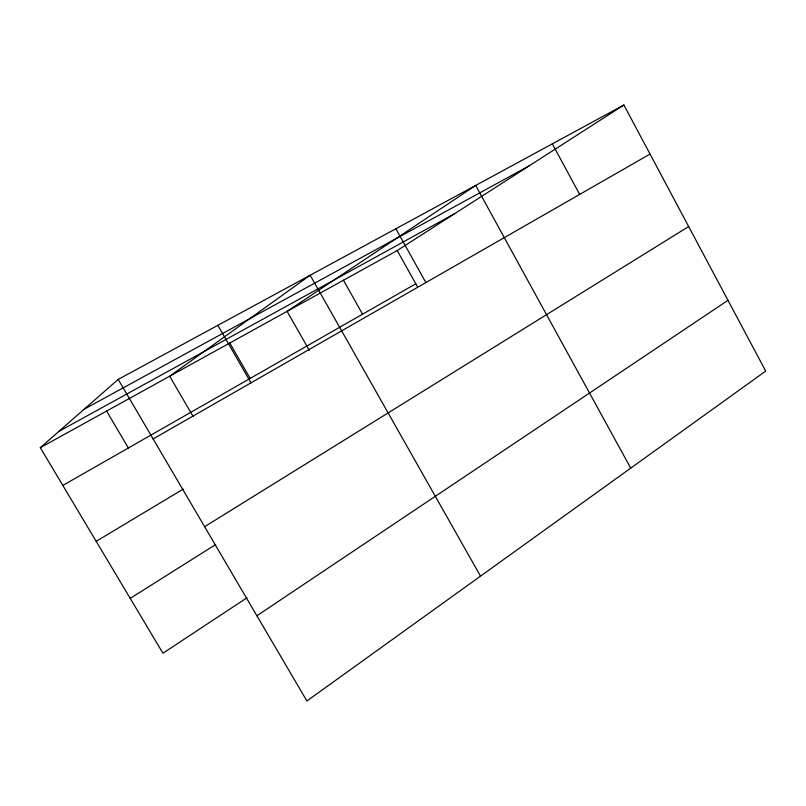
<?xml version="1.0" encoding="UTF-8"?>
<svg xmlns="http://www.w3.org/2000/svg" width="806" height="806" viewBox="0 0 806 806"><rect width="100%" height="100%" fill="white"/><g stroke="black" fill="none" stroke-linecap="round" stroke-linejoin="round"><path stroke-width="1.21" d="M246.958 597.8L162.943 653.223L40.3 447.673L118.19 379.404L623.894 105.022L765.7 371.092L306.895 700.978L118.19 379.404M256.902 615.774L727.989 300.326M40.3 447.673L397.237 250.535L623.894 105.022M130.209 598.374L215.696 544.524M204.623 526.691L688.667 226.546M96.176 541.32L183.184 489.121M153.13 438.948L650.039 154.077M62.828 485.434L415.785 283.793M58.888 431.381L454.423 213.812M84.217 409.186L529.109 165.875M106.594 411.06L128.366 447.995M193.228 416.642L169.683 376.211L310.169 275.239L480.517 576.139M229.781 343.024L250.152 378.407M217.872 325.322L250.998 382.84M309.333 350.398L287.097 311.368L475.671 185.451L630.725 468.135M343.447 280.236L362.579 314.189M397.237 250.535L417.619 287.077M395.877 228.743L425.87 282.584M552.332 143.851L579.655 194.427"/></g></svg>
